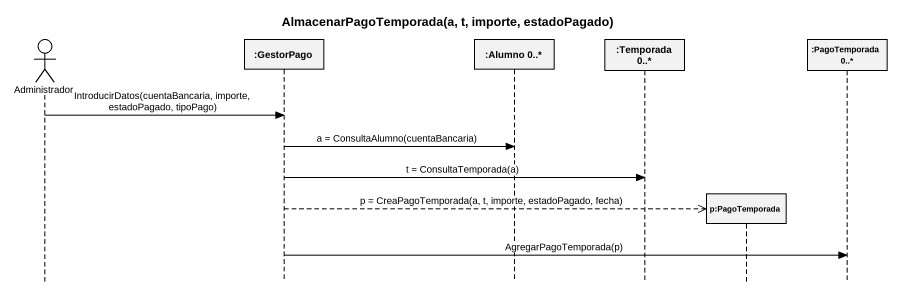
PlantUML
@startuml
title AlmacenarPagoTemporada(a, t, importe, estadoPagado)
hide footbox
actor Administrador
participant ":GestorPago" as GestorPago
participant ":Alumno 0..*" as Alumno_0
participant ":Temporada 0..*" as Temporada_0
participant "p:PagoTemporada" as p_PagoTemporada
participant ":PagoTemporada 0..*" as PagoTemporada_0

Administrador -> GestorPago : IntroducirDatos(cuentaBancaria, importe, estadoPagado, tipoPago)
GestorPago -> Alumno_0 : a = ConsultaAlumno(cuentaBancaria)
GestorPago -> Temporada_0 : t = ConsultaTemporada(a)
GestorPago -->> p_PagoTemporada ** : p = CreaPagoTemporada(a, t, importe, estadoPagado, fecha)
GestorPago -> PagoTemporada_0 : AgregarPagoTemporada(p)
@enduml
